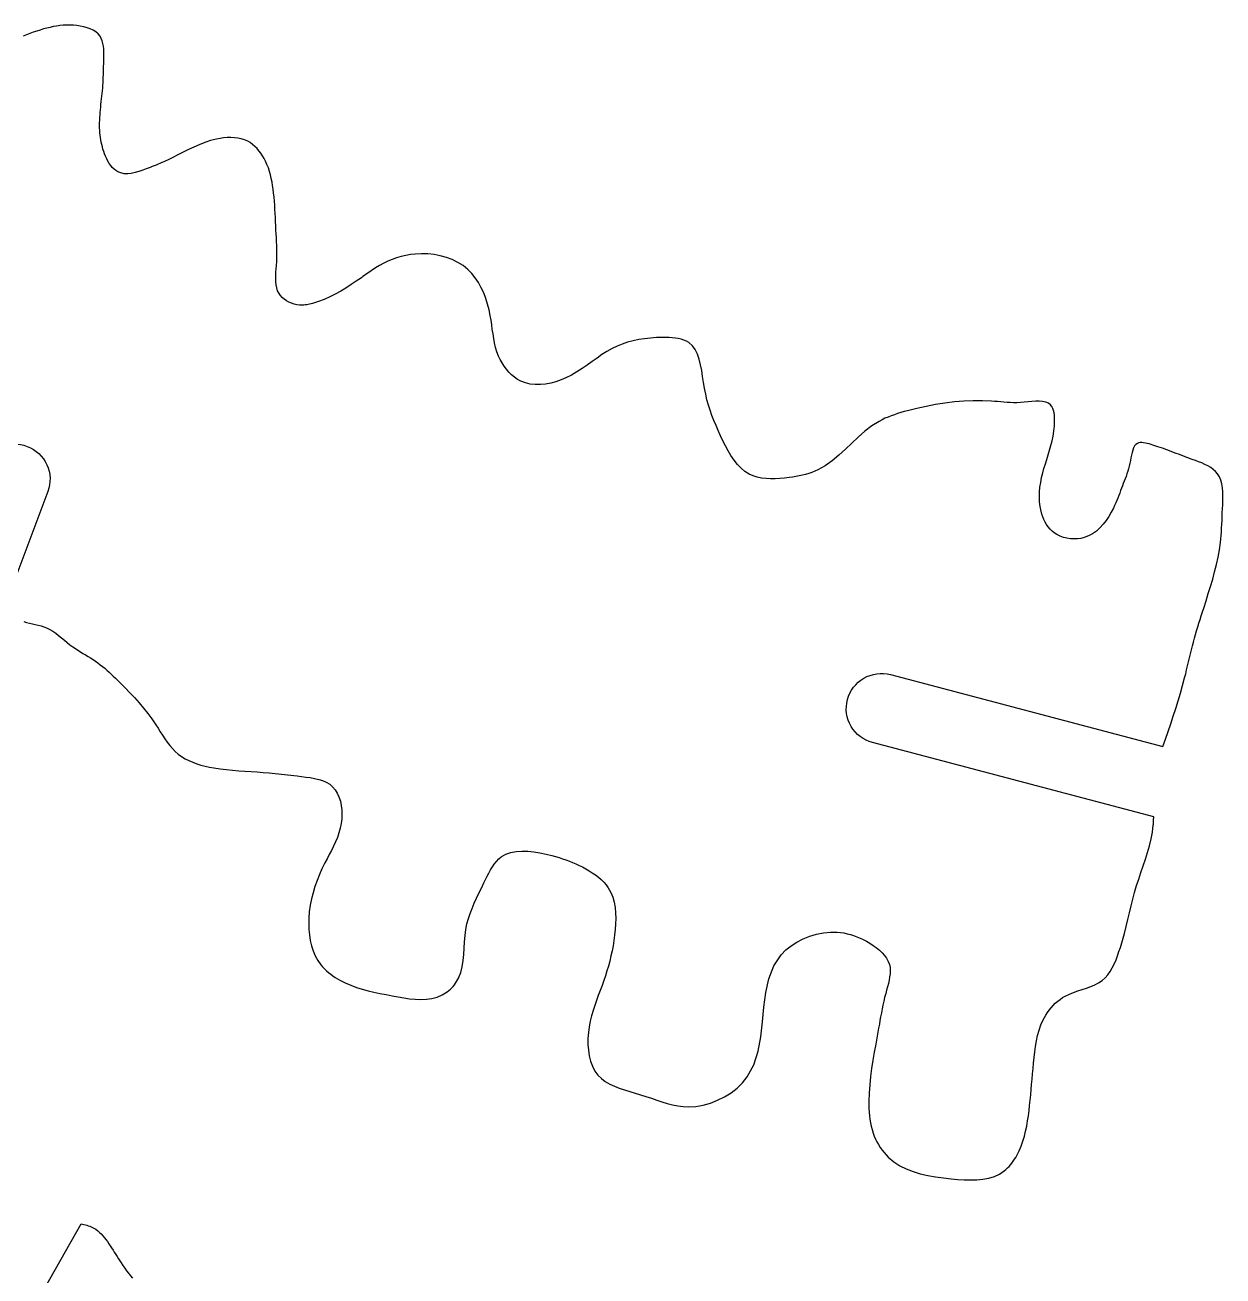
# Model space of a CAD drawing. Extents: x 0 to 940, y 0 to 559.
# Drawn here: x 827.8 to 930, y 191.8 to 298.5 of the extents above; entities that cross this region are included whole.
import ezdxf

# ---------------------------------------------------------------- set-up
doc = ezdxf.new("R2010")
doc.units = 0
doc.layers.add('CK_LEVEL_1', color=1, linetype='CONTINUOUS')

msp = doc.modelspace()

# ---------------------------------------------------------------- linework, layer by layer
at = {"layer": 'CK_LEVEL_1'}
for points in [[(827.7, 247.6), (827.94, 247.52), (828.18, 247.45), (828.43, 247.39), (828.68, 247.34), (828.92, 247.28), (829.17, 247.21), (829.41, 247.13), (829.64, 247.05), (829.91, 246.91), (830.17, 246.76), (830.43, 246.59), (830.67, 246.4), (830.92, 246.21), (831.16, 246.01), (831.4, 245.81), (831.64, 245.61), (831.89, 245.42), (832.1, 245.28), (832.31, 245.14), (832.53, 245), (832.74, 244.87), (832.96, 244.74), (833.18, 244.61), (833.39, 244.48), (833.61, 244.34), (833.82, 244.2), (834.02, 244.06), (834.22, 243.91), (834.41, 243.76), (834.6, 243.6), (834.79, 243.44), (834.97, 243.27), (835.15, 243.1), (835.33, 242.93), (835.51, 242.76), (835.93, 242.36), (836.34, 241.94), (836.75, 241.52), (837.14, 241.1), (837.53, 240.66), (837.9, 240.21), (838.27, 239.75), (838.62, 239.28), (838.95, 238.79), (839.15, 238.49), (839.34, 238.19), (839.54, 237.89), (839.73, 237.59), (839.94, 237.3), (840.15, 237.02), (840.37, 236.76), (840.61, 236.51), (840.87, 236.29), (841.15, 236.08), (841.46, 235.89), (841.78, 235.73), (842.11, 235.59), (842.46, 235.46), (842.81, 235.35), (843.18, 235.26), (843.54, 235.18), (843.91, 235.11), (844.44, 235.03), (844.97, 234.96), (845.5, 234.91), (846.03, 234.86), (846.55, 234.82), (847.08, 234.79), (847.6, 234.76), (848.11, 234.72), (848.63, 234.68), (848.89, 234.66), (849.15, 234.63), (849.41, 234.6), (849.67, 234.57), (849.93, 234.54), (850.2, 234.51), (850.47, 234.48), (850.74, 234.45), (851.02, 234.42), (851.39, 234.38), (851.76, 234.33), (852.13, 234.28), (852.5, 234.21), (852.85, 234.13), (853.19, 234.02), (853.5, 233.88), (853.79, 233.71), (854.04, 233.5), (854.26, 233.25), (854.44, 232.95), (854.58, 232.63), (854.7, 232.28), (854.77, 231.91), (854.82, 231.53), (854.83, 231.14), (854.82, 230.76), (854.77, 230.38), (854.69, 229.97), (854.58, 229.57), (854.45, 229.18), (854.29, 228.8), (854.12, 228.44), (853.94, 228.07), (853.75, 227.71), (853.56, 227.36), (853.37, 227), (853.13, 226.51), (852.91, 226.01), (852.71, 225.5), (852.52, 224.98), (852.37, 224.46), (852.23, 223.93), (852.13, 223.39), (852.05, 222.84), (852.01, 222.28), (852, 221.81), (852.01, 221.33), (852.06, 220.86), (852.13, 220.39), (852.24, 219.94), (852.38, 219.5), (852.56, 219.08), (852.78, 218.68), (853.04, 218.31), (853.19, 218.13), (853.35, 217.97), (853.52, 217.81), (853.69, 217.65), (853.88, 217.51), (854.07, 217.37), (854.26, 217.24), (854.46, 217.12), (854.66, 217.01), (855.12, 216.77), (855.59, 216.57), (856.07, 216.39), (856.56, 216.24), (857.06, 216.1), (857.56, 215.98), (858.08, 215.87), (858.6, 215.77), (859.13, 215.67), (859.62, 215.58), (860.11, 215.49), (860.6, 215.42), (861.09, 215.38), (861.57, 215.36), (862.05, 215.38), (862.51, 215.45), (862.96, 215.57), (863.38, 215.75), (863.53, 215.84), (863.68, 215.93), (863.82, 216.02), (863.95, 216.13), (864.08, 216.24), (864.21, 216.36), (864.32, 216.48), (864.43, 216.61), (864.53, 216.75), (864.79, 217.18), (864.97, 217.65), (865.1, 218.15), (865.18, 218.67), (865.23, 219.2), (865.27, 219.74), (865.3, 220.28), (865.34, 220.82), (865.41, 221.34), (865.5, 221.8), (865.62, 222.26), (865.76, 222.7), (865.93, 223.13), (866.11, 223.57), (866.31, 224), (866.51, 224.43), (866.73, 224.86), (866.94, 225.31), (867.08, 225.59), (867.22, 225.87), (867.36, 226.14), (867.51, 226.41), (867.67, 226.67), (867.83, 226.91), (868.01, 227.14), (868.21, 227.34), (868.42, 227.51), (868.81, 227.74), (869.23, 227.89), (869.69, 227.98), (870.18, 228.01), (870.69, 228), (871.2, 227.95), (871.72, 227.87), (872.24, 227.76), (872.73, 227.63), (873.05, 227.55), (873.35, 227.46), (873.65, 227.36), (873.94, 227.26), (874.23, 227.16), (874.51, 227.04), (874.79, 226.92), (875.07, 226.79), (875.35, 226.66), (875.63, 226.51), (875.91, 226.34), (876.19, 226.17), (876.45, 225.99), (876.71, 225.79), (876.95, 225.58), (877.17, 225.36), (877.37, 225.13), (877.55, 224.88), (877.77, 224.49), (877.93, 224.09), (878.05, 223.65), (878.13, 223.2), (878.17, 222.74), (878.19, 222.27), (878.17, 221.8), (878.14, 221.32), (878.09, 220.85), (878.03, 220.39), (877.96, 219.94), (877.87, 219.5), (877.78, 219.07), (877.68, 218.64), (877.57, 218.21), (877.44, 217.8), (877.31, 217.38), (877.17, 216.97), (877.02, 216.55), (876.86, 216.13), (876.7, 215.71), (876.54, 215.28), (876.39, 214.85), (876.25, 214.41), (876.12, 213.97), (876.01, 213.51), (875.92, 213.04), (875.86, 212.54), (875.82, 212.04), (875.82, 211.53), (875.85, 211.04), (875.92, 210.55), (876.04, 210.09), (876.2, 209.66), (876.4, 209.26), (876.66, 208.91), (876.96, 208.62), (877.29, 208.37), (877.67, 208.15), (878.07, 207.97), (878.49, 207.8), (878.93, 207.66), (879.39, 207.52), (879.84, 207.38), (880.29, 207.24), (880.76, 207.09), (881.23, 206.93), (881.68, 206.77), (882.13, 206.62), (882.58, 206.49), (883.03, 206.37), (883.48, 206.28), (883.94, 206.22), (884.4, 206.2), (885.02, 206.23), (885.65, 206.34), (886.27, 206.52), (886.88, 206.76), (887.47, 207.05), (888.02, 207.41), (888.54, 207.81), (888.99, 208.26), (889.39, 208.75), (889.97, 209.8), (890.34, 210.95), (890.56, 212.17), (890.71, 213.44), (890.83, 214.71), (890.98, 215.95), (891.24, 217.13), (891.66, 218.22), (892.29, 219.17), (892.69, 219.58), (893.14, 219.94), (893.64, 220.26), (894.17, 220.53), (894.74, 220.76), (895.32, 220.93), (895.91, 221.05), (896.5, 221.1), (897.08, 221.1), (897.37, 221.07), (897.65, 221.03), (897.93, 220.97), (898.21, 220.9), (898.48, 220.81), (898.76, 220.71), (899.03, 220.59), (899.3, 220.46), (899.57, 220.32), (899.86, 220.15), (900.14, 219.97), (900.41, 219.78), (900.67, 219.57), (900.9, 219.35), (901.11, 219.12), (901.29, 218.87), (901.43, 218.61), (901.53, 218.34), (901.58, 218.08), (901.6, 217.82), (901.59, 217.56), (901.55, 217.28), (901.5, 217), (901.44, 216.72), (901.36, 216.44), (901.29, 216.16), (901.21, 215.88), (901.12, 215.54), (901.04, 215.21), (900.97, 214.87), (900.9, 214.55), (900.84, 214.22), (900.78, 213.89), (900.72, 213.57), (900.67, 213.25), (900.61, 212.92), (900.49, 212.24), (900.36, 211.56), (900.24, 210.87), (900.12, 210.18), (900.01, 209.48), (899.92, 208.78), (899.85, 208.08), (899.8, 207.38), (899.77, 206.68), (899.77, 206.37), (899.78, 206.06), (899.8, 205.76), (899.82, 205.45), (899.86, 205.15), (899.91, 204.85), (899.97, 204.55), (900.05, 204.26), (900.14, 203.96), (900.24, 203.71), (900.35, 203.46), (900.47, 203.22), (900.6, 202.98), (900.75, 202.75), (900.9, 202.52), (901.07, 202.31), (901.25, 202.11), (901.43, 201.92), (901.9, 201.52), (902.41, 201.18), (902.96, 200.91), (903.55, 200.68), (904.16, 200.5), (904.8, 200.35), (905.46, 200.23), (906.13, 200.14), (906.81, 200.07), (907.36, 200.02), (907.91, 199.98), (908.46, 199.97), (908.99, 199.98), (909.51, 200.03), (910.01, 200.13), (910.48, 200.27), (910.92, 200.47), (911.33, 200.74), (911.47, 200.86), (911.6, 200.99), (911.73, 201.12), (911.86, 201.27), (911.98, 201.41), (912.09, 201.57), (912.2, 201.73), (912.3, 201.89), (912.39, 202.06), (912.6, 202.45), (912.77, 202.86), (912.92, 203.28), (913.04, 203.7), (913.15, 204.13), (913.24, 204.56), (913.31, 205), (913.38, 205.44), (913.44, 205.88), (913.49, 206.33), (913.54, 206.78), (913.58, 207.22), (913.62, 207.67), (913.66, 208.12), (913.7, 208.57), (913.74, 209.03), (913.78, 209.48), (913.82, 209.94), (913.87, 210.41), (913.92, 210.89), (913.99, 211.36), (914.07, 211.84), (914.17, 212.3), (914.3, 212.75), (914.45, 213.2), (914.64, 213.62), (914.86, 214.03), (915.01, 214.25), (915.16, 214.46), (915.32, 214.66), (915.5, 214.85), (915.68, 215.04), (915.88, 215.21), (916.09, 215.37), (916.3, 215.52), (916.53, 215.65), (916.88, 215.82), (917.24, 215.96), (917.6, 216.09), (917.98, 216.21), (918.34, 216.33), (918.7, 216.46), (919.04, 216.61), (919.37, 216.78), (919.67, 216.98), (919.92, 217.2), (920.15, 217.46), (920.36, 217.75), (920.54, 218.06), (920.71, 218.38), (920.86, 218.73), (920.99, 219.08), (921.11, 219.44), (921.23, 219.8), (921.41, 220.4), (921.57, 221), (921.72, 221.59), (921.86, 222.18), (922, 222.76), (922.14, 223.34), (922.28, 223.92), (922.44, 224.49), (922.6, 225.07), (922.79, 225.63), (922.98, 226.19), (923.17, 226.76), (923.36, 227.33), (923.54, 227.9), (923.71, 228.47), (923.85, 229.05), (923.96, 229.63), (924.03, 230.22), (924.04, 230.3), (924.04, 230.38), (924.05, 230.45), (924.05, 230.53), (924.06, 230.61), (924.06, 230.69), (924.06, 230.77), (924.07, 230.85), (924.07, 230.93), (900.09, 237.26, -0.414214), (897.95, 240.93, -0.414214), (901.62, 243.06), (924.86, 236.93), (925.08, 237.57), (925.3, 238.22), (925.52, 238.87), (925.74, 239.51), (925.95, 240.16), (926.16, 240.82), (926.35, 241.47), (926.54, 242.13), (926.71, 242.79), (926.8, 243.13), (926.88, 243.47), (926.96, 243.81), (927.04, 244.15), (927.12, 244.49), (927.21, 244.83), (927.29, 245.17), (927.37, 245.51), (927.46, 245.84), (927.55, 246.17), (927.64, 246.49), (927.73, 246.81), (927.83, 247.13), (927.93, 247.45), (928.03, 247.77), (928.13, 248.09), (928.23, 248.41), (928.34, 248.73), (928.54, 249.35), (928.73, 249.97), (928.92, 250.59), (929.1, 251.21), (929.27, 251.83), (929.42, 252.46), (929.56, 253.08), (929.67, 253.7), (929.76, 254.32), (929.79, 254.63), (929.82, 254.94), (929.85, 255.25), (929.86, 255.56), (929.88, 255.88), (929.9, 256.2), (929.91, 256.52), (929.92, 256.85), (929.94, 257.19), (929.96, 257.55), (929.97, 257.91), (929.98, 258.28), (929.97, 258.64), (929.94, 258.99), (929.89, 259.32), (929.81, 259.64), (929.68, 259.93), (929.52, 260.19), (929.35, 260.39), (929.15, 260.56), (928.93, 260.72), (928.69, 260.86), (928.44, 260.99), (928.17, 261.11), (927.9, 261.22), (927.63, 261.32), (927.36, 261.42), (926.98, 261.56), (926.62, 261.7), (926.26, 261.83), (925.91, 261.96), (925.55, 262.1), (925.19, 262.23), (924.81, 262.36), (924.42, 262.49), (924.01, 262.63), (923.85, 262.68), (923.68, 262.73), (923.52, 262.77), (923.36, 262.81), (923.21, 262.84), (923.06, 262.85), (922.92, 262.85), (922.79, 262.83), (922.68, 262.78), (922.55, 262.69), (922.44, 262.56), (922.35, 262.4), (922.28, 262.21), (922.22, 262), (922.17, 261.78), (922.12, 261.55), (922.08, 261.32), (922.04, 261.09), (921.98, 260.85), (921.92, 260.62), (921.85, 260.4), (921.78, 260.18), (921.71, 259.97), (921.64, 259.77), (921.56, 259.57), (921.48, 259.37), (921.4, 259.16), (921.32, 258.96), (921.25, 258.75), (921.17, 258.54), (921.09, 258.33), (921.01, 258.12), (920.92, 257.91), (920.83, 257.7), (920.74, 257.48), (920.64, 257.27), (920.45, 256.91), (920.24, 256.55), (920.01, 256.2), (919.75, 255.88), (919.48, 255.58), (919.18, 255.31), (918.86, 255.08), (918.52, 254.89), (918.15, 254.75), (917.86, 254.68), (917.57, 254.64), (917.26, 254.63), (916.96, 254.65), (916.66, 254.69), (916.37, 254.77), (916.09, 254.87), (915.82, 255), (915.58, 255.16), (915.4, 255.31), (915.23, 255.48), (915.07, 255.67), (914.94, 255.87), (914.81, 256.07), (914.7, 256.29), (914.61, 256.52), (914.53, 256.75), (914.46, 256.99), (914.38, 257.39), (914.33, 257.8), (914.32, 258.22), (914.33, 258.63), (914.37, 259.04), (914.43, 259.45), (914.51, 259.86), (914.61, 260.26), (914.71, 260.65), (914.83, 261.04), (914.95, 261.42), (915.07, 261.81), (915.19, 262.19), (915.3, 262.59), (915.4, 262.99), (915.49, 263.4), (915.56, 263.83), (915.6, 264.28), (915.62, 264.51), (915.62, 264.74), (915.62, 264.96), (915.6, 265.18), (915.57, 265.39), (915.52, 265.59), (915.46, 265.77), (915.38, 265.93), (915.27, 266.07), (915.09, 266.21), (914.86, 266.31), (914.6, 266.36), (914.31, 266.38), (914.01, 266.38), (913.69, 266.36), (913.36, 266.33), (913.03, 266.29), (912.71, 266.27), (912.41, 266.25), (912.12, 266.25), (911.83, 266.26), (911.56, 266.27), (911.29, 266.29), (911.02, 266.32), (910.76, 266.34), (910.5, 266.36), (910.24, 266.39), (909.46, 266.42), (908.68, 266.42), (907.88, 266.39), (907.08, 266.32), (906.27, 266.22), (905.46, 266.09), (904.66, 265.94), (903.86, 265.76), (903.07, 265.56), (902.78, 265.49), (902.5, 265.41), (902.23, 265.32), (901.95, 265.23), (901.68, 265.13), (901.42, 265.03), (901.15, 264.92), (900.9, 264.8), (900.65, 264.66), (900.03, 264.27), (899.44, 263.81), (898.87, 263.32), (898.32, 262.8), (897.77, 262.28), (897.21, 261.77), (896.64, 261.3), (896.05, 260.87), (895.41, 260.52), (895.17, 260.41), (894.91, 260.31), (894.65, 260.22), (894.38, 260.14), (894.11, 260.07), (893.83, 260.01), (893.55, 259.95), (893.27, 259.9), (892.98, 259.86), (892.59, 259.81), (892.19, 259.78), (891.79, 259.76), (891.39, 259.75), (891.01, 259.78), (890.63, 259.82), (890.26, 259.9), (889.91, 260.01), (889.58, 260.16), (889.21, 260.39), (888.88, 260.67), (888.57, 260.99), (888.28, 261.35), (888.01, 261.74), (887.77, 262.15), (887.54, 262.57), (887.33, 263), (887.13, 263.43), (886.93, 263.87), (886.74, 264.3), (886.56, 264.73), (886.39, 265.17), (886.24, 265.61), (886.1, 266.05), (885.97, 266.51), (885.86, 266.99), (885.76, 267.48), (885.68, 267.98), (885.6, 268.48), (885.52, 268.99), (885.43, 269.48), (885.31, 269.95), (885.16, 270.39), (884.97, 270.78), (884.73, 271.11), (884.42, 271.38), (884.22, 271.5), (884, 271.59), (883.77, 271.66), (883.52, 271.72), (883.27, 271.76), (883, 271.79), (882.73, 271.81), (882.46, 271.81), (882.18, 271.81), (881.66, 271.8), (881.14, 271.76), (880.64, 271.7), (880.15, 271.63), (879.67, 271.52), (879.2, 271.4), (878.74, 271.25), (878.3, 271.07), (877.87, 270.86), (877.43, 270.62), (877.01, 270.35), (876.59, 270.06), (876.17, 269.76), (875.75, 269.46), (875.32, 269.16), (874.88, 268.88), (874.42, 268.61), (873.94, 268.37), (873.52, 268.19), (873.09, 268.04), (872.65, 267.93), (872.2, 267.84), (871.76, 267.8), (871.32, 267.8), (870.89, 267.84), (870.48, 267.94), (870.09, 268.09), (869.81, 268.24), (869.55, 268.42), (869.3, 268.63), (869.07, 268.85), (868.86, 269.1), (868.66, 269.37), (868.49, 269.64), (868.33, 269.93), (868.19, 270.22), (868.05, 270.59), (867.94, 270.97), (867.85, 271.35), (867.78, 271.73), (867.72, 272.12), (867.66, 272.5), (867.61, 272.9), (867.55, 273.29), (867.48, 273.69), (867.38, 274.17), (867.26, 274.66), (867.11, 275.14), (866.93, 275.61), (866.72, 276.06), (866.48, 276.49), (866.21, 276.9), (865.91, 277.27), (865.56, 277.61), (865.16, 277.94), (864.72, 278.21), (864.24, 278.45), (863.74, 278.64), (863.22, 278.78), (862.69, 278.89), (862.15, 278.95), (861.61, 278.96), (861.07, 278.93), (860.67, 278.89), (860.27, 278.81), (859.88, 278.72), (859.5, 278.6), (859.13, 278.47), (858.76, 278.31), (858.4, 278.14), (858.05, 277.96), (857.71, 277.75), (857.58, 277.67), (857.44, 277.58), (857.3, 277.48), (857.17, 277.39), (857.03, 277.3), (856.9, 277.2), (856.76, 277.11), (856.63, 277.01), (856.49, 276.91), (856.06, 276.61), (855.63, 276.32), (855.18, 276.03), (854.73, 275.76), (854.27, 275.5), (853.8, 275.27), (853.32, 275.05), (852.83, 274.87), (852.33, 274.72), (852.21, 274.68), (852.08, 274.66), (851.96, 274.63), (851.84, 274.61), (851.71, 274.59), (851.59, 274.58), (851.46, 274.57), (851.34, 274.57), (851.21, 274.58), (850.98, 274.61), (850.75, 274.66), (850.53, 274.74), (850.31, 274.83), (850.11, 274.95), (849.92, 275.08), (849.75, 275.23), (849.6, 275.39), (849.47, 275.57), (849.35, 275.8), (849.27, 276.04), (849.22, 276.29), (849.19, 276.56), (849.19, 276.83), (849.19, 277.11), (849.21, 277.39), (849.23, 277.67), (849.25, 277.95), (849.27, 278.3), (849.28, 278.65), (849.28, 278.99), (849.27, 279.33), (849.27, 279.67), (849.25, 280), (849.24, 280.33), (849.22, 280.66), (849.21, 281), (849.19, 281.34), (849.17, 281.69), (849.16, 282.04), (849.14, 282.39), (849.12, 282.74), (849.1, 283.09), (849.07, 283.44), (849.04, 283.79), (849, 284.14), (848.97, 284.45), (848.92, 284.76), (848.87, 285.07), (848.81, 285.37), (848.74, 285.67), (848.66, 285.97), (848.56, 286.27), (848.44, 286.56), (848.31, 286.85), (848.19, 287.08), (848.06, 287.3), (847.91, 287.52), (847.76, 287.73), (847.59, 287.93), (847.41, 288.11), (847.22, 288.28), (847.01, 288.43), (846.8, 288.55), (846.53, 288.67), (846.25, 288.76), (845.96, 288.82), (845.66, 288.85), (845.36, 288.87), (845.05, 288.86), (844.74, 288.83), (844.44, 288.78), (844.13, 288.72), (843.63, 288.6), (843.14, 288.44), (842.66, 288.25), (842.2, 288.05), (841.74, 287.83), (841.29, 287.61), (840.84, 287.38), (840.4, 287.16), (839.95, 286.94), (839.8, 286.87), (839.64, 286.8), (839.48, 286.73), (839.31, 286.66), (839.15, 286.59), (838.98, 286.52), (838.81, 286.45), (838.64, 286.38), (838.47, 286.31), (838.15, 286.19), (837.84, 286.07), (837.51, 285.96), (837.19, 285.88), (836.87, 285.81), (836.56, 285.78), (836.26, 285.78), (835.98, 285.84), (835.72, 285.94), (835.55, 286.04), (835.4, 286.17), (835.25, 286.32), (835.12, 286.48), (834.99, 286.66), (834.88, 286.86), (834.77, 287.06), (834.68, 287.27), (834.59, 287.47), (834.52, 287.67), (834.45, 287.87), (834.4, 288.07), (834.35, 288.27), (834.3, 288.47), (834.27, 288.66), (834.24, 288.86), (834.21, 289.06), (834.19, 289.26), (834.18, 289.48), (834.17, 289.69), (834.17, 289.91), (834.17, 290.13), (834.18, 290.35), (834.19, 290.57), (834.2, 290.79), (834.22, 291.01), (834.24, 291.23), (834.26, 291.46), (834.28, 291.69), (834.31, 291.93), (834.33, 292.16), (834.36, 292.39), (834.38, 292.62), (834.4, 292.85), (834.43, 293.08), (834.44, 293.3), (834.46, 293.53), (834.47, 293.76), (834.48, 293.99), (834.49, 294.23), (834.5, 294.46), (834.51, 294.69), (834.51, 294.93), (834.52, 295.17), (834.52, 295.42), (834.53, 295.67), (834.53, 295.92), (834.53, 296.17), (834.52, 296.42), (834.49, 296.66), (834.45, 296.89), (834.39, 297.11), (834.31, 297.31), (834.2, 297.5), (834.04, 297.7), (833.84, 297.87), (833.62, 298.01), (833.37, 298.13), (833.1, 298.23), (832.81, 298.31), (832.52, 298.37), (832.23, 298.42), (831.93, 298.45), (831.63, 298.46), (831.34, 298.46), (831.05, 298.44), (830.77, 298.41), (830.49, 298.37), (830.21, 298.32), (829.94, 298.26), (829.66, 298.2), (829.39, 298.12), (829.1, 298.03), (828.81, 297.94), (828.51, 297.84), (828.22, 297.74), (827.93, 297.63), (827.64, 297.52)], [(824.12, 260.77, -0.414214), (827.99, 262.53, -0.414214), (829.75, 258.67), (826.01, 248.67)]]:
    msp.add_lwpolyline(points, format="xyb", dxfattribs=at)
msp.add_lwpolyline([(828.58, 189.15), (832.58, 196.24), (832.7, 196.21), (832.83, 196.18), (832.95, 196.14), (833.08, 196.11), (833.2, 196.07), (833.32, 196.02), (833.44, 195.97), (833.55, 195.92), (833.66, 195.86), (833.83, 195.76), (834, 195.64), (834.15, 195.5), (834.3, 195.36), (834.44, 195.2), (834.57, 195.04), (834.7, 194.88), (834.83, 194.71), (834.95, 194.53), (835.07, 194.35), (835.19, 194.17), (835.31, 193.98), (835.42, 193.8), (835.54, 193.62), (835.65, 193.44), (835.77, 193.25), (835.88, 193.07), (836, 192.89), (836.15, 192.67), (836.31, 192.45), (836.47, 192.23), (836.63, 192.01), (836.8, 191.8), (836.97, 191.59)], dxfattribs=at)

doc.saveas('drawing.dxf')
